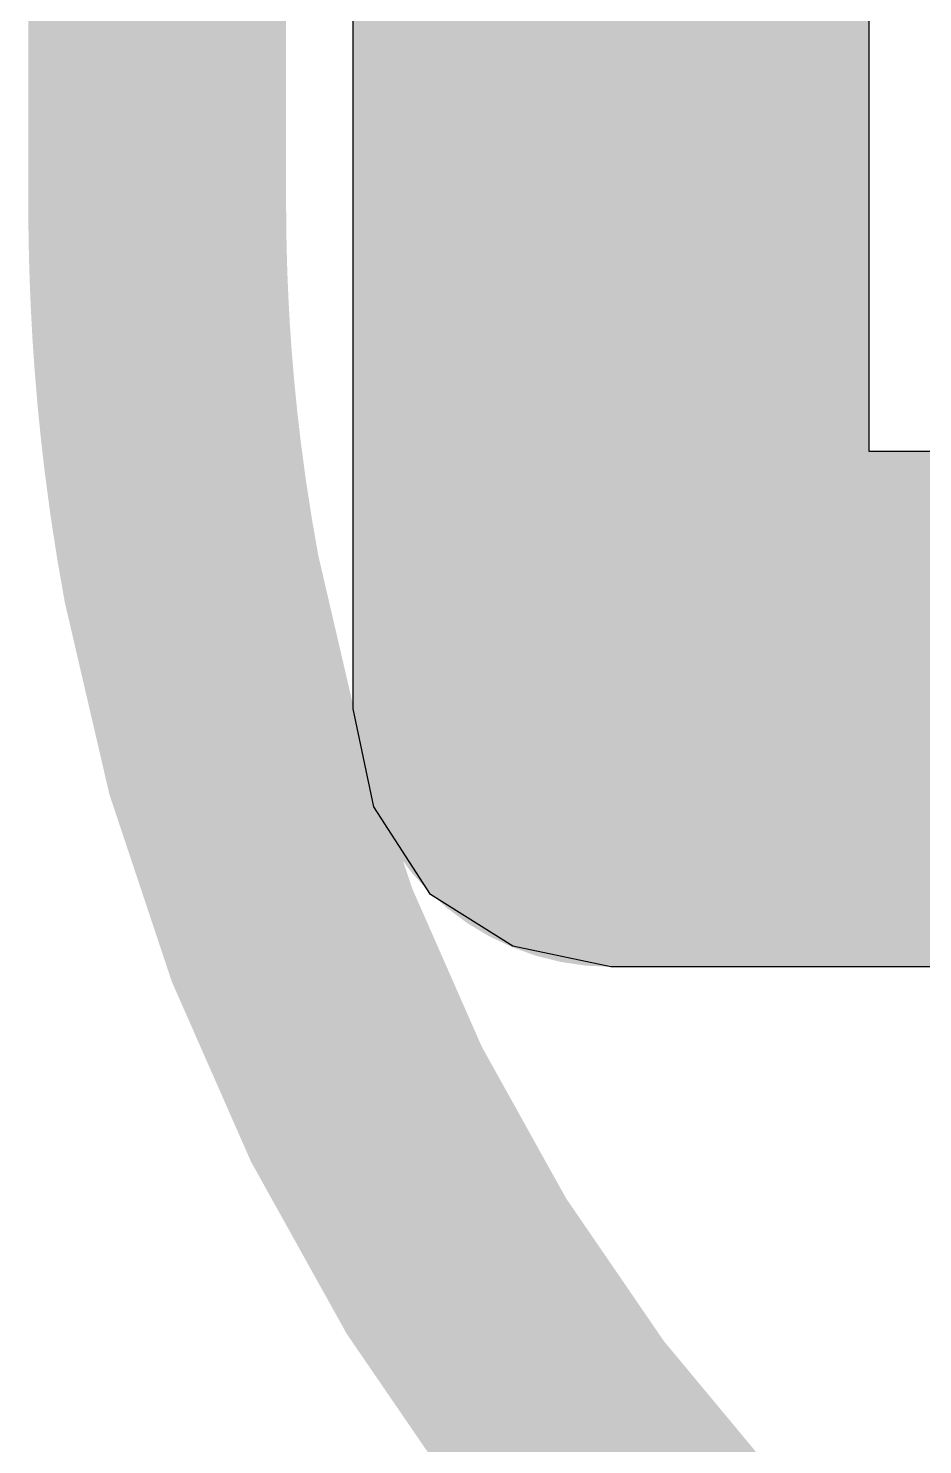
# Model space of a CAD drawing. Header units: inches. Extents: x -3 to 117, y 0 to 53.
# Drawn here: x -0.064 to 0.377, y 0.349 to 1.046 of the extents above; entities that cross this region are included whole.
import ezdxf

# ---------------------------------------------------------------- set-up
doc = ezdxf.new("R2010")
doc.units = ezdxf.units.IN
for name, color, linetype in [('Mechanical 1', 6, 'Continuous'), ('Mechanical 6', 56, 'Continuous'), ('Mechanical 7', 56, 'Continuous'), ('Top Overlay', 2, 'Continuous')]:
    doc.layers.add(name, color=color, linetype=linetype)

# ---------------------------------------------------------------- blocks, each defined once
blk = doc.blocks.new('CONN_TH_2P_P2_50_ZX_XH2_54_2PWZ_75')
at = {"layer": 'Mechanical 6'}
for p, q in [((3.937, 0), (3.937, -7.32028)), ((3.683, -7.19328), (3.683, -0.127)), ((-3.67538, -7.19328), (3.683, -7.19328)), ((3.937, -7.32028), (3.92684, -7.36854)), ((3.92684, -7.36854), (3.90144, -7.40918)), ((3.90144, -7.40918), (3.85826, -7.43712)), ((3.85826, -7.43712), (3.81, -7.44728)), ((3.81, -7.44728), (-3.80238, -7.44728))]:
    blk.add_line(p, q, dxfattribs=at)
at = {"layer": 'Mechanical 7'}
for points in [[(3.75158, -7.32028, 0.0508, 0.0508, 0), (3.75158, -0.32004, 0.0508, 0.0508, 0)], [(3.75158, -7.32028, 0.0508, 0.0508, 0), (-3.74904, -7.32028, 0.0508, 0.0508, 0)]]:
    blk.add_lwpolyline(points, format="xyseb", dxfattribs=at)
blk.add_lwpolyline([(3.73888, -7.32028, 0.0254, 0.0254, 1), (3.76428, -7.32028, 0.0254, 0.0254, 1)], format="xyseb", close=True, dxfattribs=at)
blk.add_lwpolyline([(3.73888, -7.32028, 0.0254, 0.0254, 1), (3.76428, -7.32028, 0.0254, 0.0254, 1)], format="xyseb", close=True, dxfattribs=at)
at = {"layer": 'Top Overlay'}
for points in [[(3.81, -7.32028, 0.254, 0.254, 0), (3.81, 0, 0.254, 0.254, 0)], [(3.81, -7.32028, 0.254, 0.254, 0), (-3.80238, -7.32028, 0.254, 0.254, 0)]]:
    blk.add_lwpolyline(points, format="xyseb", dxfattribs=at)
blk.add_lwpolyline([(3.7465, -7.32028, 0.127, 0.127, 1), (3.8735, -7.32028, 0.127, 0.127, 1)], format="xyseb", close=True, dxfattribs=at)
blk.add_lwpolyline([(3.7465, -7.32028, 0.127, 0.127, 1), (3.8735, -7.32028, 0.127, 0.127, 1)], format="xyseb", close=True, dxfattribs=at)

msp = doc.modelspace()

# ---------------------------------------------------------------- linework, layer by layer
at = {"layer": 'Mechanical 1'}
for points in [[(0, 0.96048, 0.127, 0.127, 0), (0, 52.3265, 0.127, 0.127, 0)], [(0.00063, 0.92429, 0.127, 0.127, -0.008751), (0, 0.96048, 0.127, 0.127, 0)], [(0.00287, 0.88359, 0.127, 0.127, -0.009955), (0.00063, 0.92429, 0.127, 0.127, 0)], [(0.00764, 0.8354, 0.127, 0.127, -0.011951), (0.00287, 0.88359, 0.127, 0.127, 0)], [(0.01688, 0.77543, 0.127, 0.127, -0.015129), (0.00764, 0.8354, 0.127, 0.127, 0)], [(0.7176, 0.00864, 0.127, 0.127, -0.286863), (0.01688, 0.77543, 0.127, 0.127, 0)]]:
    msp.add_lwpolyline(points, format="xyseb", dxfattribs=at)
for points in [[(-0.03175, 0.96048, 0.0635, 0.0635, 1), (0.03175, 0.96048, 0.0635, 0.0635, 1)], [(-0.03175, 0.96048, 0.0635, 0.0635, 1), (0.03175, 0.96048, 0.0635, 0.0635, 1)], [(-0.03112, 0.92429, 0.0635, 0.0635, 1), (0.03238, 0.92429, 0.0635, 0.0635, 1)], [(-0.03112, 0.92429, 0.0635, 0.0635, 1), (0.03238, 0.92429, 0.0635, 0.0635, 1)], [(-0.02888, 0.88359, 0.0635, 0.0635, 1), (0.03462, 0.88359, 0.0635, 0.0635, 1)], [(-0.02888, 0.88359, 0.0635, 0.0635, 1), (0.03462, 0.88359, 0.0635, 0.0635, 1)], [(-0.02411, 0.8354, 0.0635, 0.0635, 1), (0.03939, 0.8354, 0.0635, 0.0635, 1)], [(-0.02411, 0.8354, 0.0635, 0.0635, 1), (0.03939, 0.8354, 0.0635, 0.0635, 1)], [(-0.01487, 0.77543, 0.0635, 0.0635, 1), (0.04863, 0.77543, 0.0635, 0.0635, 1)], [(-0.01487, 0.77543, 0.0635, 0.0635, 1), (0.04863, 0.77543, 0.0635, 0.0635, 1)]]:
    msp.add_lwpolyline(points, format="xyseb", close=True, dxfattribs=at)

# ---------------------------------------------------------------- block references
at = {"rotation": 270}
msp.add_blockref('CONN_TH_2P_P2_50_ZX_XH2_54_2PWZ_75', (7.5438, 4.5212), dxfattribs=at)

doc.saveas('drawing.dxf')
